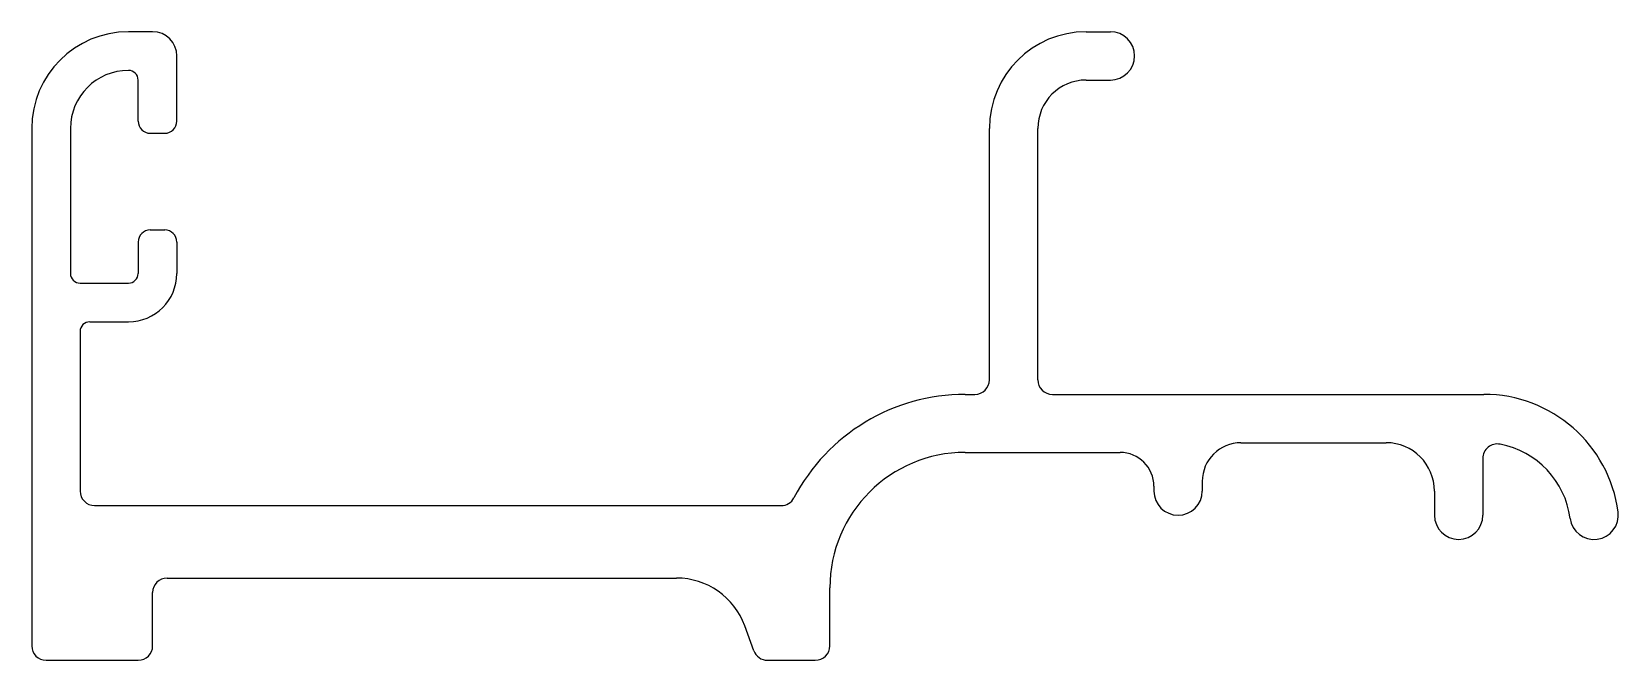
# Model space of a CAD drawing. Extents: x 2235.5 to 2268.3, y 1673.3 to 1686.3.
import ezdxf

# ---------------------------------------------------------------- set-up
doc = ezdxf.new("R2010")
doc.units = 0
doc.layers.get('0').update_dxf_attribs({"linetype": 'CONTINUOUS'})

msp = doc.modelspace()

# ---------------------------------------------------------------- linework, layer by layer
for p, q in [((2237.976, 1686.286), (2237.476, 1686.286)), ((2257.276, 1686.286), (2257.776, 1686.286)), ((2238.476, 1684.436), (2238.476, 1685.786)), ((2237.676, 1684.436), (2237.676, 1685.286)), ((2257.276, 1685.286), (2257.776, 1685.286)), ((2235.476, 1684.286), (2235.476, 1673.586)), ((2236.276, 1684.286), (2236.276, 1681.286)), ((2255.276, 1679.086), (2255.276, 1684.286)), ((2256.276, 1679.086), (2256.276, 1684.286)), ((2237.926, 1684.186), (2238.226, 1684.186)), ((2237.926, 1682.186), (2238.226, 1682.186)), ((2237.676, 1681.936), (2237.676, 1681.286)), ((2238.476, 1681.936), (2238.476, 1681.286)), ((2236.476, 1681.086), (2237.476, 1681.086)), ((2236.476, 1680.086), (2236.476, 1676.786)), ((2236.676, 1680.286), (2237.476, 1680.286)), ((2254.776, 1678.786), (2254.976, 1678.786)), ((2256.576, 1678.786), (2265.496, 1678.786)), ((2260.476, 1677.786), (2263.476, 1677.786)), ((2254.776, 1677.586), (2257.976, 1677.586)), ((2265.476, 1677.46), (2265.476, 1676.286)), ((2258.676, 1676.886), (2258.676, 1676.786)), ((2259.676, 1676.986), (2259.676, 1676.786)), ((2264.476, 1676.786), (2264.476, 1676.286)), ((2236.776, 1676.486), (2250.969, 1676.486)), ((2238.276, 1674.986), (2248.807, 1674.986)), ((2251.976, 1673.586), (2251.976, 1674.786)), ((2237.976, 1673.586), (2237.976, 1674.686)), ((2250.404, 1673.483), (2250.216, 1673.999)), ((2235.776, 1673.286), (2237.676, 1673.286)), ((2250.686, 1673.286), (2251.676, 1673.286))]:
    msp.add_line(p, q)
for centre, radius, start, end in [((2237.476, 1684.286), 2, 90, 180), ((2237.976, 1685.786), 0.5, 0, 90), ((2257.276, 1684.286), 2, 90, 180), ((2257.776, 1685.786), 0.5, 270, 90), ((2237.476, 1684.286), 1.2, 90, 180), ((2237.476, 1685.286), 0.2, 0, 90), ((2257.276, 1684.286), 1, 90, 180), ((2237.926, 1684.436), 0.25, 180, 270), ((2238.226, 1684.436), 0.25, 270, 0), ((2237.926, 1681.936), 0.25, 90, 180), ((2238.226, 1681.936), 0.25, 0, 90), ((2236.476, 1681.286), 0.2, 180, 270), ((2237.476, 1681.286), 1, 270, 0), ((2237.476, 1681.286), 0.2, 270, 0), ((2236.676, 1680.086), 0.2, 90, 180), ((2254.976, 1679.086), 0.3, 270, 0), ((2256.576, 1679.086), 0.3, 180, 270), ((2254.776, 1674.786), 4, 90, 152.2823), ((2265.496, 1675.986), 2.8, 7.4947, 90), ((2260.476, 1676.986), 0.8, 90, 180), ((2263.476, 1676.786), 1, 0, 90), ((2265.776, 1677.46), 0.3, 79.228, 180), ((2265.496, 1675.986), 1.8, 7.4947, 79.228), ((2254.776, 1674.786), 2.8, 90, 180), ((2257.976, 1676.886), 0.7, 0, 90), ((2236.776, 1676.786), 0.3, 180, 270), ((2259.176, 1676.786), 0.5, 180, 360), ((2250.969, 1676.786), 0.3, 270, 332.2823), ((2264.976, 1676.286), 0.5, 180, 0), ((2267.776, 1676.286), 0.5, 187.4947, 7.4947), ((2238.276, 1674.686), 0.3, 90, 180), ((2248.807, 1673.486), 1.5, 20, 90), ((2235.776, 1673.586), 0.3, 180, 270), ((2237.676, 1673.586), 0.3, 270, 0), ((2250.686, 1673.586), 0.3, 200, 270), ((2251.676, 1673.586), 0.3, 270, 0)]:
    msp.add_arc(centre, radius, start, end)

doc.saveas('drawing.dxf')
